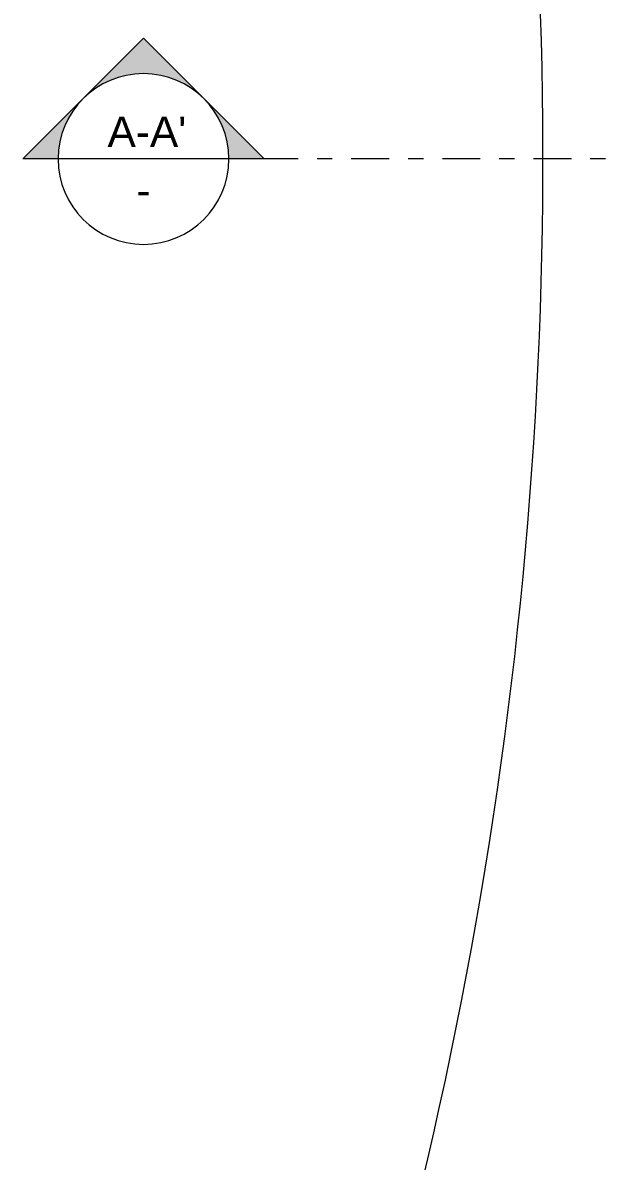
# Model space of a CAD drawing. Header units: metres. Extents: x 14 to 2416, y -346 to 476.
# Drawn here: x 22.52 to 26.36, y -153.09 to -145.59 of the extents above; entities that cross this region are included whole.
import ezdxf
from ezdxf.enums import TextEntityAlignment as Align

# ---------------------------------------------------------------- set-up
doc = ezdxf.new("R2010")
doc.units = ezdxf.units.M
doc.linetypes.add('CONTINU', pattern=[0])
doc.linetypes.add('DASHDOT', pattern=[1, 0.5, -0.25, 0, -0.25])
for name, color, linetype, lineweight in [('A-ANNO-TEXT', 20, 'Continuous', 13), ('A-SECT-IDEN', 251, 'CONTINU', 9), ('calle', 254, 'Continuous', 0)]:
    doc.layers.add(name, color=color, linetype=linetype, lineweight=lineweight)
doc.styles.add('BOLD', font='timesbd.ttf', dxfattribs={"height": 0.45})
doc.styles.add('ESC50-2mm', font='arial.ttf', dxfattribs={"height": 0.1})

# ---------------------------------------------------------------- blocks, each defined once
blk = doc.blocks.new('SEC-TAG-DOWN')
at = {"layer": 'A-SECT-IDEN'}
h = blk.add_hatch(color=256, dxfattribs=at)
h.paths.add_polyline_path([(0.1131, 0), (0.0566, -0.0566, 0.198912), (0.08, 0)])
h.paths.add_polyline_path([(-0.1131, 0), (-0.08, 0, 0.198912), (-0.0566, -0.0566)])
blk.add_hatch(color=256, dxfattribs=at).paths.add_polyline_path([(0.0566, -0.0566), (0, -0.1131), (-0.0566, -0.0566, 0.414214)])
for p, q in [((0.1131, 0), (-0.1131, 0)), ((0, -0.1131), (-0.1131, 0)), ((0, -0.1131), (0.1131, 0))]:
    blk.add_line(p, q, dxfattribs=at)
blk.add_circle((0, 0), 0.08, dxfattribs=at)
at = {"layer": 'A-SECT-IDEN', "color": 122, "style": 'BOLD'}
for tag, p in [('REF.#', (0.0001, 0.015)), ('SHT.#', (0.0032, -0.0399))]:
    blk.add_attdef(tag, text='', height=0.025, dxfattribs=at).set_placement(p, align=Align.CENTER)
blk = doc.blocks.new('A$Cc5be7df0')
at = {"layer": 'A-SECT-IDEN', "linetype": 'DASHDOT', "ltscale": 0.5}
blk.add_line((58.8011, 28.237), (9.145, 28.237), dxfattribs=at)
at = {"layer": 'calle'}
blk.add_arc((-17.7613, 28.237), 28.9752, 333.79791, 18.79711, dxfattribs=at)
at = {"layer": 'A-SECT-IDEN'}
ref = blk.add_blockref('SEC-TAG-DOWN', (8.5825, 28.237), dxfattribs=dict(at, xscale=-7.031249999999997, yscale=7.031249999999999, zscale=7.031249999999999, rotation=180))
ref.add_attrib('SHT.#', "A-A'", dxfattribs={"layer": 'A-ANNO-TEXT', "height": 0.2, "rotation": 360, "style": 'ESC50-2mm'}).set_placement((8.6049, 28.317), align=Align.CENTER)
ref.add_attrib('REF.#', '-', dxfattribs={"layer": 'A-ANNO-TEXT', "height": 0.2, "rotation": 360, "style": 'ESC50-2mm'}).set_placement((8.5829, 27.9316), align=Align.CENTER)

msp = doc.modelspace()

# ---------------------------------------------------------------- block references
at = {"layer": 'A-ANNO-TEXT'}
msp.add_blockref('A$Cc5be7df0', (14.7377, -174.7201), dxfattribs=at)
msp.add_blockref('A$Cc5be7df0', (14.7377, -174.7201), dxfattribs=at)

doc.saveas('drawing.dxf')
